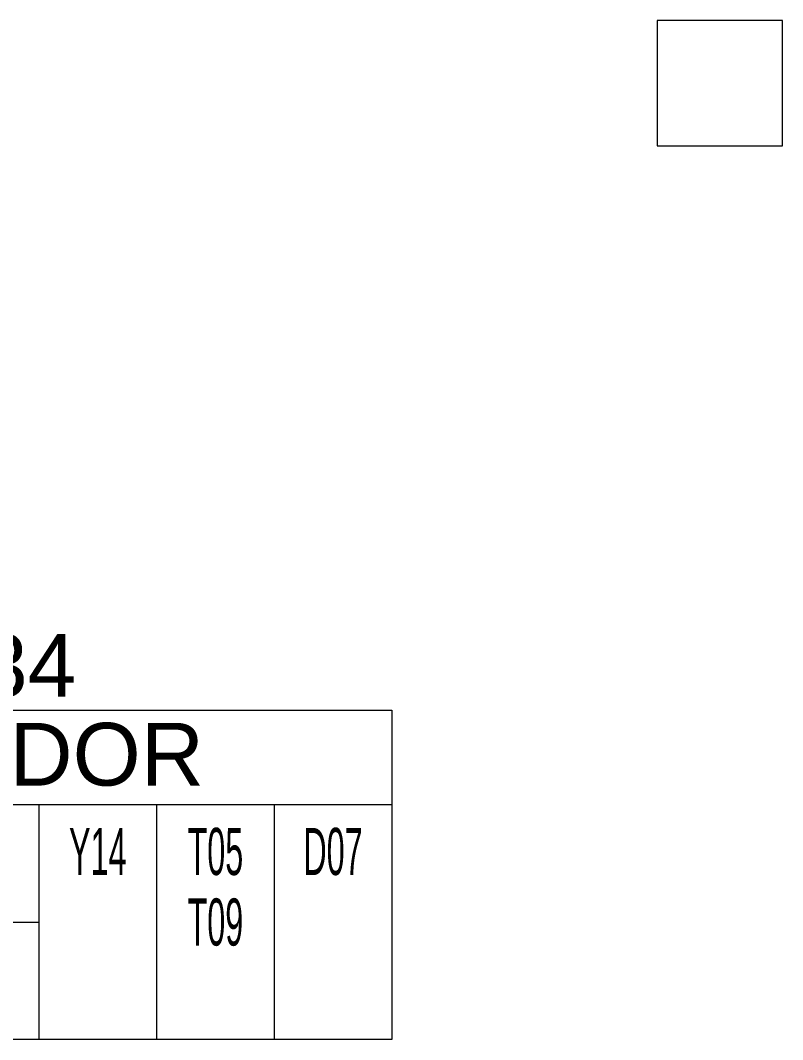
# Model space of a CAD drawing. Header units: metres. Extents: x -13316 to 152404, y -3899 to 30226.
# Drawn here: x 86174 to 86660, y 2950 to 3600 of the extents above; entities that cross this region are included whole.
import ezdxf
from ezdxf.enums import TextEntityAlignment as Align

# ---------------------------------------------------------------- set-up
doc = ezdxf.new("R2010")
doc.units = ezdxf.units.M
doc.header["$LTSCALE"] = 100
doc.header["$MEASUREMENT"] = 0
doc.layers.get('0').update_dxf_attribs({"color": 9, "lineweight": 9})
doc.layers.add('01', color=9, linetype='Continuous', lineweight=9)
doc.layers.add('21_mahal200', color=9, linetype='Continuous', lineweight=9)
doc.styles.add('Arial', font='arial.ttf', dxfattribs={"height": 2.5})
doc.styles.add('MuuM_TEXT-STANDART', font='ARIALN.TTF')

# ---------------------------------------------------------------- blocks, each defined once
blk = doc.blocks.new('p-kolon_80x80')
blk.add_lwpolyline([(-40, -40), (40, -40), (40, 40), (-40, 40)], close=True)
blk = doc.blocks.new('1.Bod.Ara.Sitatik Elk')
at = {"layer": '01'}
blk.add_blockref('p-kolon_80x80', (2300, -5390), dxfattribs=at)
blk = doc.blocks.new('0_roomno2')
blk.add_lwpolyline([(19.375, -10.5), (0, -10.5), (0, 0), (19.375, 0)], close=True)
for points in [[(0, -3), (19.375, -3)], [(8.125, -3), (8.125, -10.5)], [(11.875, -3), (11.875, -10.5)], [(15.625, -3), (15.625, -10.5)], [(0, -6.75), (8.125, -6.75)]]:
    blk.add_lwpolyline(points)
at = {"style": 'MuuM_TEXT-STANDART', "width": 0.6}
blk.add_text('H:', height=1.5, dxfattribs=at).set_placement((0.35, -8.608), align=Align.MIDDLE_LEFT)
at = {"style": 'Arial'}
blk.add_attdef('ODANO', (0, 1.17), '', height=2, dxfattribs=at)
blk.add_attdef('MEKANADI', text='', height=2, dxfattribs=at).set_placement((0.35, -3), align=Align.BOTTOM_LEFT)
at = {"style": 'MuuM_TEXT-STANDART', "width": 0.6}
for tag, p in [('YER01', (10, -4.5)), ('TAVAN01', (13.75, -4.5)), ('DUVAR01', (17.5, -4.5)), ('YER02', (10, -6.75)), ('TAVAN02', (13.75, -6.75)), ('DUVAR02', (17.5, -6.75)), ('YER03', (10, -9)), ('TAVAN03', (13.75, -9)), ('DUVAR03', (17.5, -9))]:
    blk.add_attdef(tag, text='', height=1.5, dxfattribs=at).set_placement(p, align=Align.MIDDLE_CENTER)
for tag, p in [('M2', (0.35, -4.875)), ('TEMIZTAVANYUKSEKLIGI', (1.8, -8.608))]:
    blk.add_attdef(tag, text='', height=1.5, dxfattribs=at).set_placement(p, align=Align.MIDDLE_LEFT)
blk = doc.blocks.new('1.Bod.Ara.Mimari Elk')
at = {"layer": '21_mahal200'}
ref = blk.add_blockref('0_roomno2', (1703.23, -5790), dxfattribs=dict(at, xscale=20, yscale=20, zscale=20))
ref.add_attrib('ODANO', 'B1A-34', (1703.23, -5781.36), dxfattribs={"layer": '0', "height": 40, "style": 'Arial'})
ref.add_attrib('MEKANADI', 'KORİDOR', dxfattribs={"layer": '0', "height": 40, "style": 'Arial'}).set_placement((1710.23, -5850), align=Align.BOTTOM_LEFT)
ref.add_attrib('M2', '###### m2', dxfattribs={"layer": '0', "height": 30, "style": 'MuuM_TEXT-STANDART', "width": 0.6}).set_placement((1710.23, -5887.5), align=Align.MIDDLE_LEFT)
ref.add_attrib('TEMIZTAVANYUKSEKLIGI', '2.60 M', dxfattribs={"layer": '0', "height": 30, "style": 'MuuM_TEXT-STANDART', "width": 0.6}).set_placement((1739.23, -5962.16), align=Align.MIDDLE_LEFT)
ref.add_attrib('YER01', 'Y14', dxfattribs={"layer": '0', "height": 30, "style": 'MuuM_TEXT-STANDART', "width": 0.6}).set_placement((1903.23, -5880), align=Align.MIDDLE_CENTER)
ref.add_attrib('TAVAN01', 'T05', dxfattribs={"layer": '0', "height": 30, "style": 'MuuM_TEXT-STANDART', "width": 0.6}).set_placement((1978.23, -5880), align=Align.MIDDLE_CENTER)
ref.add_attrib('DUVAR01', 'D07', dxfattribs={"layer": '0', "height": 30, "style": 'MuuM_TEXT-STANDART', "width": 0.6}).set_placement((2053.23, -5880), align=Align.MIDDLE_CENTER)
ref.add_attrib('TAVAN02', 'T09', dxfattribs={"layer": '0', "height": 30, "style": 'MuuM_TEXT-STANDART', "width": 0.6}).set_placement((1978.23, -5925), align=Align.MIDDLE_CENTER)

msp = doc.modelspace()

# ---------------------------------------------------------------- block references
for name in ['1.Bod.Ara.Mimari Elk', '1.Bod.Ara.Sitatik Elk']:
    msp.add_blockref(name, (84320, 8950))

doc.saveas('drawing.dxf')
